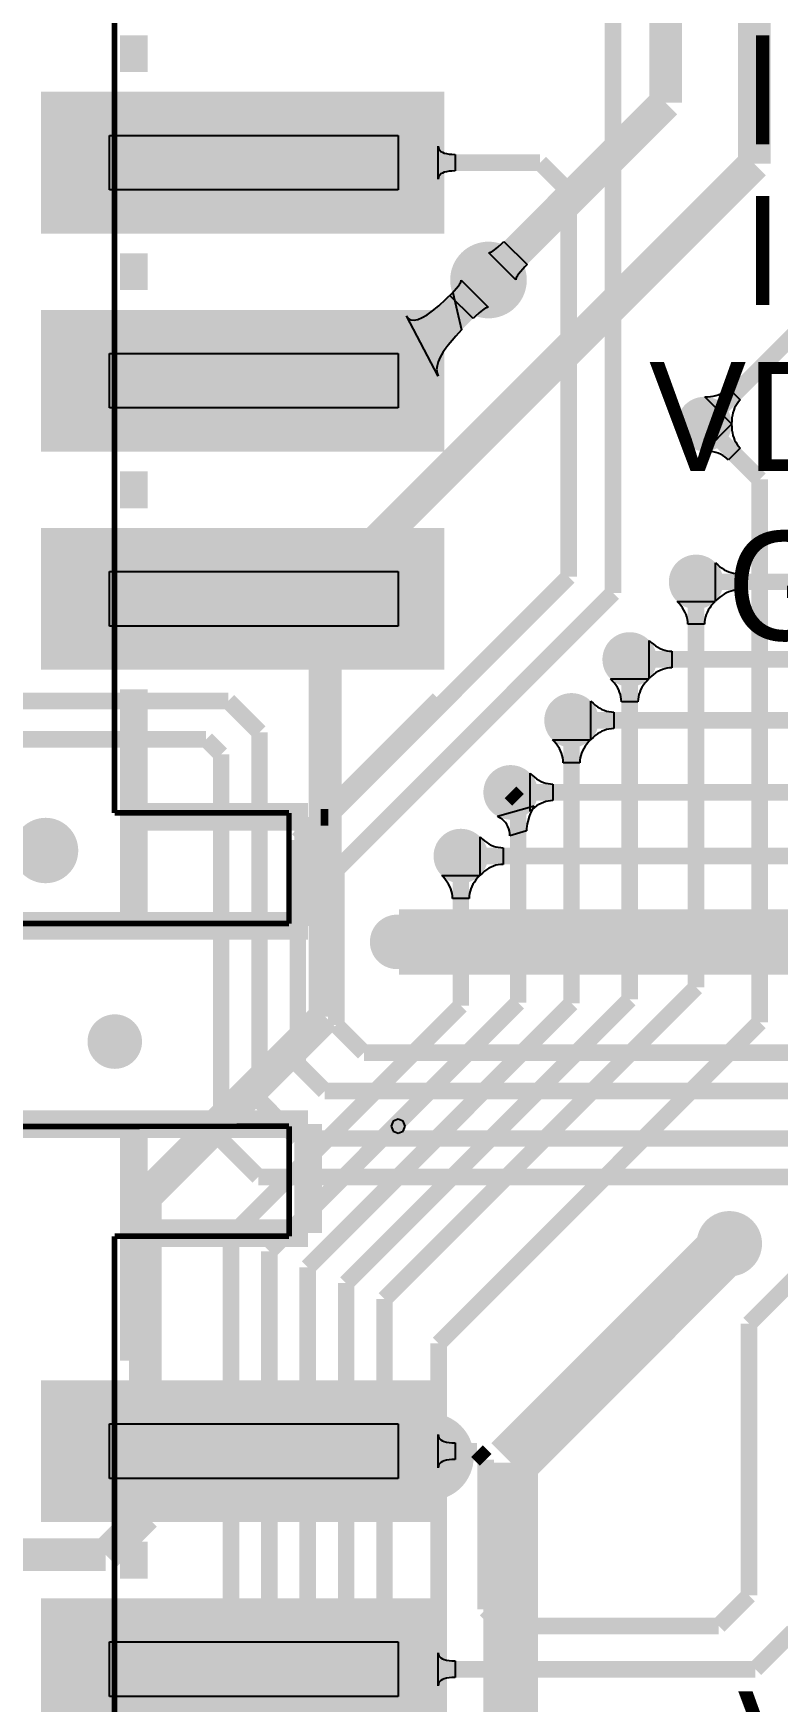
# Model space of a CAD drawing. Extents: x 53.3 to 135, y 28 to 125.4.
# Drawn here: x 81.88 to 88.71, y 81.17 to 96.47 of the extents above; entities that cross this region are included whole.
import ezdxf

# ---------------------------------------------------------------- set-up
doc = ezdxf.new("R2010")
doc.units = 0
doc.header["$MEASUREMENT"] = 0
for name, color, linetype in [('BOTTOMLAYER', 5, 'CONTINUOUS'), ('BOTTOMSOLDER', 6, 'CONTINUOUS'), ('MECHANICAL15', 56, 'CONTINUOUS'), ('MECHANICAL6', 56, 'CONTINUOUS'), ('MULTILAYER', 9, 'CONTINUOUS'), ('TOPLAYER', 1, 'CONTINUOUS'), ('TOPOVERLAY', 2, 'CONTINUOUS'), ('TOPPASTE', 8, 'CONTINUOUS'), ('TOPSOLDER', 216, 'CONTINUOUS')]:
    doc.layers.add(name, color=color, linetype=linetype)

msp = doc.modelspace()

# ---------------------------------------------------------------- linework, layer by layer
at = {"layer": 'BOTTOMLAYER'}
for p, q in [((86.176528, 94.542412), (86.196622, 94.562153)), ((86.196622, 94.562153), (86.408753, 94.350022)), ((86.057699, 94.458587), (86.06539, 94.45956)), ((86.305187, 94.211099), (86.057699, 94.458587)), ((86.06539, 94.45956), (86.074458, 94.462618)), ((86.074458, 94.462618), (86.084905, 94.467761)), ((86.084905, 94.467761), (86.096729, 94.47499)), ((86.096729, 94.47499), (86.109932, 94.484304)), ((86.109932, 94.484304), (86.140473, 94.509186)), ((86.140473, 94.509186), (86.176528, 94.542412)), ((86.330904, 94.263332), (86.32159, 94.250129)), ((86.389012, 94.329928), (86.330904, 94.263332)), ((86.408753, 94.350022), (86.389012, 94.329928)), ((86.30616, 94.21879), (86.305187, 94.211099)), ((86.309218, 94.227858), (86.30616, 94.21879)), ((86.314361, 94.238305), (86.309218, 94.227858)), ((86.32159, 94.250129), (86.314361, 94.238305)), ((88.038899, 92.637813), (88.286387, 92.885301)), ((88.286387, 92.885301), (88.28692, 92.858166)), ((88.28692, 92.858166), (88.289072, 92.832212)), ((88.289072, 92.832212), (88.292846, 92.807439)), ((88.292846, 92.807439), (88.298238, 92.783845)), ((88.298238, 92.783845), (88.305251, 92.761432)), ((88.305251, 92.761432), (88.313885, 92.740198)), ((88.313885, 92.740198), (88.324136, 92.720145)), ((88.066034, 92.63728), (88.038899, 92.637813)), ((88.091988, 92.635128), (88.066034, 92.63728)), ((88.116761, 92.631354), (88.091988, 92.635128)), ((88.140355, 92.625962), (88.116761, 92.631354)), ((88.162768, 92.618949), (88.140355, 92.625962)), ((88.184002, 92.610315), (88.162768, 92.618949)), ((88.204055, 92.600064), (88.184002, 92.610315)), ((88.222927, 92.588189), (88.204055, 92.600064)), ((88.240621, 92.574697), (88.222927, 92.588189)), ((88.257136, 92.559584), (88.240621, 92.574697)), ((88.364616, 92.667064), (88.257136, 92.559584)), ((88.324136, 92.720145), (88.336011, 92.701273)), ((88.336011, 92.701273), (88.349503, 92.683579)), ((88.349503, 92.683579), (88.364616, 92.667064)), ((87.80401, 91.2419), (87.785199, 91.261463)), ((87.785199, 91.261463), (88.135201, 91.261463)), ((87.82084, 91.222027), (87.80401, 91.2419)), ((87.835689, 91.201842), (87.82084, 91.222027)), ((87.848559, 91.181344), (87.835689, 91.201842)), ((88.084711, 91.201842), (88.071841, 91.181344)), ((88.09956, 91.222027), (88.084711, 91.201842)), ((88.11639, 91.2419), (88.09956, 91.222027)), ((88.135201, 91.261463), (88.11639, 91.2419)), ((87.859448, 91.160536), (87.848559, 91.181344)), ((87.868359, 91.139419), (87.859448, 91.160536)), ((87.87529, 91.117989), (87.868359, 91.139419)), ((87.880238, 91.096249), (87.87529, 91.117989)), ((87.88321, 91.074197), (87.880238, 91.096249)), ((87.884198, 91.051832), (87.88321, 91.074197)), ((88.036202, 91.051832), (87.884198, 91.051832)), ((88.03719, 91.074197), (88.036202, 91.051832)), ((88.040162, 91.096249), (88.03719, 91.074197)), ((88.04511, 91.117989), (88.040162, 91.096249)), ((88.052041, 91.139419), (88.04511, 91.117989)), ((88.060952, 91.160536), (88.052041, 91.139419)), ((88.071841, 91.181344), (88.060952, 91.160536)), ((87.19441, 90.5307), (87.175599, 90.550263)), ((87.175599, 90.550263), (87.525601, 90.550263)), ((87.21124, 90.510827), (87.19441, 90.5307)), ((87.226089, 90.490642), (87.21124, 90.510827)), ((87.238959, 90.470144), (87.226089, 90.490642)), ((87.249848, 90.449337), (87.238959, 90.470144)), ((87.258759, 90.428219), (87.249848, 90.449337)), ((87.26569, 90.406789), (87.258759, 90.428219)), ((87.442441, 90.428219), (87.43551, 90.406789)), ((87.451352, 90.449337), (87.442441, 90.428219)), ((87.462241, 90.470144), (87.451352, 90.449337)), ((87.475111, 90.490642), (87.462241, 90.470144)), ((87.48996, 90.510827), (87.475111, 90.490642)), ((87.50679, 90.5307), (87.48996, 90.510827)), ((87.525601, 90.550263), (87.50679, 90.5307)), ((87.270638, 90.385049), (87.26569, 90.406789)), ((87.27361, 90.362997), (87.270638, 90.385049)), ((87.274598, 90.340632), (87.27361, 90.362997)), ((87.426602, 90.340632), (87.274598, 90.340632)), ((87.42759, 90.362997), (87.426602, 90.340632)), ((87.430562, 90.385049), (87.42759, 90.362997)), ((87.43551, 90.406789), (87.430562, 90.385049)), ((86.66101, 89.9719), (86.642199, 89.991463)), ((86.642199, 89.991463), (86.992201, 89.991463)), ((86.67784, 89.952027), (86.66101, 89.9719)), ((86.97339, 89.9719), (86.95656, 89.952027)), ((86.992201, 89.991463), (86.97339, 89.9719)), ((86.692689, 89.931842), (86.67784, 89.952027)), ((86.705559, 89.911344), (86.692689, 89.931842)), ((86.716448, 89.890536), (86.705559, 89.911344)), ((86.725359, 89.869419), (86.716448, 89.890536)), ((86.73229, 89.847989), (86.725359, 89.869419)), ((86.737238, 89.826249), (86.73229, 89.847989)), ((86.74021, 89.804197), (86.737238, 89.826249)), ((86.897162, 89.826249), (86.89419, 89.804197)), ((86.90211, 89.847989), (86.897162, 89.826249)), ((86.909041, 89.869419), (86.90211, 89.847989)), ((86.917952, 89.890536), (86.909041, 89.869419)), ((86.928841, 89.911344), (86.917952, 89.890536)), ((86.941711, 89.931842), (86.928841, 89.911344)), ((86.95656, 89.952027), (86.941711, 89.931842)), ((86.741198, 89.781832), (86.74021, 89.804197)), ((86.893202, 89.781832), (86.741198, 89.781832)), ((86.89419, 89.804197), (86.893202, 89.781832)), ((86.139292, 89.289799), (86.475776, 89.38612)), ((86.461986, 89.360819), (86.438763, 89.311731)), ((86.475776, 89.38612), (86.461986, 89.360819)), ((86.160554, 89.277081), (86.139292, 89.289799)), ((86.179579, 89.26319), (86.160554, 89.277081)), ((86.196366, 89.24812), (86.179579, 89.26319)), ((86.210912, 89.231874), (86.196366, 89.24812)), ((86.223224, 89.214455), (86.210912, 89.231874)), ((86.233295, 89.195857), (86.223224, 89.214455)), ((86.409733, 89.219606), (86.406104, 89.197835)), ((86.414813, 89.241881), (86.409733, 89.219606)), ((86.429329, 89.287944), (86.414813, 89.241881)), ((86.438763, 89.311731), (86.429329, 89.287944)), ((86.241128, 89.176083), (86.233295, 89.195857)), ((86.246724, 89.155133), (86.241128, 89.176083)), ((86.250081, 89.133007), (86.246724, 89.155133)), ((86.251202, 89.109705), (86.250081, 89.133007)), ((86.4032, 89.155806), (86.251202, 89.109705)), ((86.403927, 89.176568), (86.4032, 89.155806)), ((86.406104, 89.197835), (86.403927, 89.176568)), ((85.64501, 88.7273), (85.626199, 88.746863)), ((85.626199, 88.746863), (85.976201, 88.746863)), ((85.976201, 88.746863), (85.95739, 88.7273)), ((85.66184, 88.707427), (85.64501, 88.7273)), ((85.676689, 88.687242), (85.66184, 88.707427)), ((85.689559, 88.666744), (85.676689, 88.687242)), ((85.700448, 88.645936), (85.689559, 88.666744)), ((85.709359, 88.624819), (85.700448, 88.645936)), ((85.71629, 88.603389), (85.709359, 88.624819)), ((85.721238, 88.581649), (85.71629, 88.603389)), ((85.88611, 88.603389), (85.881162, 88.581649)), ((85.893041, 88.624819), (85.88611, 88.603389)), ((85.901952, 88.645936), (85.893041, 88.624819)), ((85.912841, 88.666744), (85.901952, 88.645936)), ((85.925711, 88.687242), (85.912841, 88.666744)), ((85.94056, 88.707427), (85.925711, 88.687242)), ((85.95739, 88.7273), (85.94056, 88.707427)), ((85.72421, 88.559597), (85.721238, 88.581649)), ((85.725198, 88.537232), (85.72421, 88.559597)), ((85.877202, 88.537232), (85.725198, 88.537232)), ((85.87819, 88.559597), (85.877202, 88.537232)), ((85.881162, 88.581649), (85.87819, 88.559597))]:
    msp.add_line(p, q, dxfattribs=at)
for points, const_width in [([(87.6808, 95.8342), (87.6808, 98.0694)], 0.299999), ([(88.4936, 95.2754), (88.4936, 96.8756)], 0.299999), ([(86.0552, 94.2086), (87.6808, 95.8342)], 0.299999), ([(84.5566, 91.3384), (88.4936, 95.2754)], 0.299999), ([(88.0364, 92.8878), (88.5444, 92.3798)], 0.152001), ([(88.5444, 87.4014), (88.5444, 92.3798)], 0.152001), ([(87.9602, 87.721592), (87.9602, 91.44)], 0.152001), ([(84.5566, 87.4522), (84.5566, 91.3384)], 0.299999), ([(87.3506, 87.609794), (87.3506, 90.7288)], 0.152001), ([(86.8172, 87.574196), (86.8172, 90.17)], 0.152001), ([(86.2584, 89.5096), (86.327201, 89.440799)], 0.152001), ([(86.327201, 87.581999), (86.327201, 89.440799)], 0.152001), ([(85.8012, 87.5538), (85.8012, 88.9254)], 0.152001), ([(84.749002, 85.008197), (87.3506, 87.609794)], 0.152001), ([(85.101003, 84.862396), (87.9602, 87.721592)], 0.152001), ([(82.9056, 85.8012), (84.5566, 87.4522)], 0.299999), ([(83.693, 85.4456), (85.8012, 87.5538)], 0.152001), ([(84.045001, 85.299799), (86.327201, 87.581999)], 0.152001), ([(84.397002, 85.153998), (86.8172, 87.574196)], 0.152001), ([(85.598, 84.455), (88.5444, 87.4014)], 0.152001), ([(82.9056, 82.8802), (82.9056, 85.8012)], 0.299999), ([(86.2584, 83.3628), (88.265, 85.3694)], 0.499999), ([(83.693, 64.957998), (83.693, 85.4456)], 0.152001), ([(84.045001, 65.103799), (84.045001, 85.299799)], 0.152001), ([(84.397002, 65.2496), (84.397002, 85.153998)], 0.152001), ([(84.749002, 65.395401), (84.749002, 85.008197)], 0.152001), ([(85.101003, 65.541202), (85.101003, 84.862396)], 0.152001), ([(85.598, 65.5828), (85.598, 84.455)], 0.152001), ([(86.2584, 75.3872), (86.2584, 83.3628)], 0.499999), ([(82.542596, 82.517196), (82.9056, 82.8802)], 0.299999), ([(81.236604, 82.517196), (82.542596, 82.517196)], 0.299999)]:
    msp.add_lwpolyline(points, dxfattribs=dict(at, const_width=const_width))
for points, const_width in [([(85.930202, 94.2086, 1), (86.180198, 94.2086, 1)], 0.249999), ([(87.911402, 92.8878, 1), (88.161398, 92.8878, 1)], 0.249999), ([(87.835202, 91.44, 1), (88.085198, 91.44, 1)], 0.249999), ([(87.225602, 90.7288, 1), (87.475598, 90.7288, 1)], 0.249999), ([(86.692202, 90.17, 1), (86.942198, 90.17, 1)], 0.249999), ([(86.133402, 89.5096, 1), (86.383398, 89.5096, 1)], 0.249999), ([(81.8412, 88.9762, 1), (82.1412, 88.9762, 1)], 0.299999), ([(85.676202, 88.9254, 1), (85.926198, 88.9254, 1)], 0.249999), ([(85.092002, 88.138, 1), (85.341998, 88.138, 1)], 0.249999), ([(82.501202, 87.2236, 1), (82.751198, 87.2236, 1)], 0.249999), ([(88.115, 85.3694, 1), (88.415, 85.3694, 1)], 0.299999)]:
    msp.add_lwpolyline(points, format="xyb", close=True, dxfattribs=dict(at, const_width=const_width))
at = {"layer": 'BOTTOMSOLDER', "const_width": 0.351599}
msp.add_lwpolyline([(85.879402, 94.2086, 1), (86.230998, 94.2086, 1)], format="xyb", close=True, dxfattribs=at)
at = {"layer": 'MECHANICAL15'}
for p, q in [((82.576416, 95.53481), (85.226398, 95.53481)), ((82.576416, 95.034786), (82.576416, 95.53481)), ((85.226398, 95.53481), (85.226398, 95.034786)), ((85.226398, 95.034786), (82.576416, 95.034786)), ((82.576416, 93.534814), (85.226398, 93.534814)), ((82.576416, 93.03479), (82.576416, 93.534814)), ((85.226398, 93.534814), (85.226398, 93.03479)), ((85.226398, 93.03479), (82.576416, 93.03479)), ((82.576416, 91.534818), (85.226398, 91.534818)), ((82.576416, 91.034794), (82.576416, 91.534818)), ((85.226398, 91.534818), (85.226398, 91.034794)), ((85.226398, 91.034794), (82.576416, 91.034794)), ((85.18048, 86.493624), (85.16146, 86.447706)), ((85.226398, 86.512644), (85.18048, 86.493624)), ((85.272316, 86.493624), (85.226398, 86.512644)), ((85.291336, 86.447706), (85.272316, 86.493624)), ((85.16146, 86.447706), (85.18048, 86.401788)), ((85.18048, 86.401788), (85.226398, 86.382769)), ((85.226398, 86.382769), (85.272316, 86.401788)), ((85.272316, 86.401788), (85.291336, 86.447706)), ((82.576416, 83.717206), (85.226398, 83.717206)), ((82.576416, 83.217182), (82.576416, 83.717206)), ((85.226398, 83.717206), (85.226398, 83.217182)), ((85.226398, 83.217182), (82.576416, 83.217182)), ((82.576416, 81.71721), (85.226398, 81.71721)), ((82.576416, 81.217186), (82.576416, 81.71721)), ((85.226398, 81.71721), (85.226398, 81.217186)), ((85.226398, 81.217186), (82.576416, 81.217186))]:
    msp.add_line(p, q, dxfattribs=at)
at = {"layer": 'MECHANICAL15', "const_width": 0.0508}
for points in [[(82.624168, 89.321132), (82.624168, 99.256088)], [(82.624168, 89.321132), (84.225282, 89.321132)], [(84.225282, 88.306732), (84.225282, 89.321132)], [(76.625729, 88.306732), (84.225282, 88.306732)], [(80.933315, 86.443363), (84.226044, 86.447706)], [(84.226044, 85.438488), (84.226044, 86.447706)], [(82.624168, 75.503532), (82.624168, 85.438488)], [(82.624168, 85.438488), (84.226044, 85.438488)]]:
    msp.add_lwpolyline(points, dxfattribs=at)
at = {"layer": 'MECHANICAL6'}
for points, const_width in [([(85.71992, 83.415988, 1), (85.319921, 83.415988, 1)], 0.399999), ([(85.219921, 83.415988, 1), (85.419921, 83.415988, 1)], 0.2), ([(85.61992, 83.415988, 1), (85.81992, 83.415988, 1)], 0.2)]:
    msp.add_lwpolyline(points, format="xyb", close=True, dxfattribs=dict(at, const_width=const_width))
at = {"layer": 'MULTILAYER'}
for points, const_width in [([(85.930202, 94.2086, 1), (86.180198, 94.2086, 1)], 0.249999), ([(87.911402, 92.8878, 1), (88.161398, 92.8878, 1)], 0.249999), ([(87.835202, 91.44, 1), (88.085198, 91.44, 1)], 0.249999), ([(87.225602, 90.7288, 1), (87.475598, 90.7288, 1)], 0.249999), ([(86.692202, 90.17, 1), (86.942198, 90.17, 1)], 0.249999), ([(86.133402, 89.5096, 1), (86.383398, 89.5096, 1)], 0.249999), ([(81.8412, 88.9762, 1), (82.1412, 88.9762, 1)], 0.299999), ([(85.676202, 88.9254, 1), (85.926198, 88.9254, 1)], 0.249999), ([(85.092002, 88.138, 1), (85.341998, 88.138, 1)], 0.249999), ([(82.501202, 87.2236, 1), (82.751198, 87.2236, 1)], 0.249999), ([(88.115, 85.3694, 1), (88.415, 85.3694, 1)], 0.299999)]:
    msp.add_lwpolyline(points, format="xyb", close=True, dxfattribs=dict(at, const_width=const_width))
at = {"layer": 'TOPLAYER'}
for p, q in [((85.593707, 95.132797), (85.593707, 95.436799)), ((85.593707, 95.436799), (85.595257, 95.422359)), ((85.595257, 95.422359), (85.59991, 95.409438)), ((85.59991, 95.409438), (85.607662, 95.398039)), ((85.607662, 95.398039), (85.618516, 95.388158)), ((85.618516, 95.388158), (85.63247, 95.379799)), ((85.63247, 95.379799), (85.649524, 95.372959)), ((85.649524, 95.372959), (85.669681, 95.367638)), ((85.669681, 95.367638), (85.69294, 95.363838)), ((85.69294, 95.363838), (85.719298, 95.361559)), ((85.719298, 95.361559), (85.748757, 95.3608)), ((85.748757, 95.3608), (85.748757, 95.208796)), ((85.607662, 95.171557), (85.59991, 95.160158)), ((85.618516, 95.181438), (85.607662, 95.171557)), ((85.63247, 95.189797), (85.618516, 95.181438)), ((85.649524, 95.196637), (85.63247, 95.189797)), ((85.669681, 95.201958), (85.649524, 95.196637)), ((85.69294, 95.205758), (85.669681, 95.201958)), ((85.719298, 95.208037), (85.69294, 95.205758)), ((85.748757, 95.208796), (85.719298, 95.208037)), ((85.595257, 95.147237), (85.593707, 95.132797)), ((85.59991, 95.160158), (85.595257, 95.147237)), ((85.721388, 94.087272), (85.779496, 94.153868)), ((85.779496, 94.153868), (85.78881, 94.167071)), ((85.78881, 94.167071), (85.796039, 94.178895)), ((85.796039, 94.178895), (85.801182, 94.189342)), ((85.801182, 94.189342), (85.80424, 94.19841)), ((85.80424, 94.19841), (85.805213, 94.206101)), ((85.805213, 94.206101), (86.052701, 93.958613)), ((85.542168, 93.926518), (85.59862, 93.972515)), ((85.59862, 93.972515), (85.728353, 94.093883)), ((85.701647, 94.067178), (85.721388, 94.087272)), ((85.913778, 93.855047), (85.701647, 94.067178)), ((85.728353, 94.093883), (85.808886, 93.750155)), ((86.025495, 93.949439), (86.013671, 93.94221)), ((86.035942, 93.954582), (86.025495, 93.949439)), ((86.04501, 93.95764), (86.035942, 93.954582)), ((86.052701, 93.958613), (86.04501, 93.95764)), ((85.593707, 93.325892), (85.304089, 93.878705)), ((85.304089, 93.878705), (85.32127, 93.85616)), ((85.32127, 93.85616), (85.344061, 93.843406)), ((85.344061, 93.843406), (85.372463, 93.840445)), ((85.372463, 93.840445), (85.406474, 93.847275)), ((85.406474, 93.847275), (85.446095, 93.863899)), ((85.446095, 93.863899), (85.491328, 93.890313)), ((85.491328, 93.890313), (85.542168, 93.926518)), ((85.933872, 93.874788), (85.913778, 93.855047)), ((85.969927, 93.908014), (85.933872, 93.874788)), ((86.000468, 93.932896), (85.969927, 93.908014)), ((86.013671, 93.94221), (86.000468, 93.932896)), ((85.755063, 93.694242), (85.668955, 93.591405)), ((85.808886, 93.750155), (85.755063, 93.694242)), ((85.611561, 93.50056), (85.593634, 93.459633)), ((85.636669, 93.544484), (85.611561, 93.50056)), ((85.668955, 93.591405), (85.636669, 93.544484)), ((85.582884, 93.4217), (85.579313, 93.386768)), ((85.579313, 93.386768), (85.58292, 93.354832)), ((85.593634, 93.459633), (85.582884, 93.4217)), ((85.58292, 93.354832), (85.593707, 93.325892)), ((88.204055, 93.175536), (88.222927, 93.187411)), ((88.222927, 93.187411), (88.240621, 93.200903)), ((88.240621, 93.200903), (88.257136, 93.216016)), ((88.257136, 93.216016), (88.364616, 93.108536)), ((88.038899, 93.137787), (88.066034, 93.13832)), ((88.286387, 92.890299), (88.038899, 93.137787)), ((88.066034, 93.13832), (88.091988, 93.140472)), ((88.091988, 93.140472), (88.116761, 93.144246)), ((88.116761, 93.144246), (88.140355, 93.149638)), ((88.140355, 93.149638), (88.162768, 93.156651)), ((88.162768, 93.156651), (88.184002, 93.165285)), ((88.184002, 93.165285), (88.204055, 93.175536)), ((88.313885, 93.035402), (88.305251, 93.014168)), ((88.324136, 93.055455), (88.313885, 93.035402)), ((88.336011, 93.074327), (88.324136, 93.055455)), ((88.349503, 93.092021), (88.336011, 93.074327)), ((88.364616, 93.108536), (88.349503, 93.092021)), ((88.28692, 92.917434), (88.286387, 92.890299)), ((88.289072, 92.943388), (88.28692, 92.917434)), ((88.292846, 92.968161), (88.289072, 92.943388)), ((88.298238, 92.991755), (88.292846, 92.968161)), ((88.305251, 93.014168), (88.298238, 92.991755)), ((88.138737, 91.264999), (88.138737, 91.615001)), ((88.138737, 91.615001), (88.1583, 91.59619)), ((88.1583, 91.59619), (88.178173, 91.57936)), ((88.178173, 91.57936), (88.198358, 91.564511)), ((88.198358, 91.564511), (88.218856, 91.551641)), ((88.218856, 91.551641), (88.239663, 91.540752)), ((88.239663, 91.540752), (88.260781, 91.531841)), ((88.260781, 91.531841), (88.282211, 91.52491)), ((88.282211, 91.52491), (88.303951, 91.519962)), ((88.303951, 91.519962), (88.326003, 91.51699)), ((88.326003, 91.51699), (88.348368, 91.516002)), ((88.348368, 91.516002), (88.348368, 91.363998)), ((88.260781, 91.348159), (88.239663, 91.339248)), ((88.282211, 91.35509), (88.260781, 91.348159)), ((88.303951, 91.360038), (88.282211, 91.35509)), ((88.326003, 91.36301), (88.303951, 91.360038)), ((88.348368, 91.363998), (88.326003, 91.36301)), ((88.1583, 91.28381), (88.138737, 91.264999)), ((88.178173, 91.30064), (88.1583, 91.28381)), ((88.198358, 91.315489), (88.178173, 91.30064)), ((88.218856, 91.328359), (88.198358, 91.315489)), ((88.239663, 91.339248), (88.218856, 91.328359)), ((87.529137, 90.553799), (87.529137, 90.903801)), ((87.529137, 90.903801), (87.5487, 90.88499)), ((87.5487, 90.88499), (87.568573, 90.86816)), ((87.568573, 90.86816), (87.588758, 90.853311)), ((87.588758, 90.853311), (87.609256, 90.840441)), ((87.609256, 90.840441), (87.630063, 90.829552)), ((87.630063, 90.829552), (87.651181, 90.820641)), ((87.651181, 90.820641), (87.672611, 90.81371)), ((87.672611, 90.81371), (87.694351, 90.808762)), ((87.694351, 90.808762), (87.716403, 90.80579)), ((87.716403, 90.80579), (87.738768, 90.804802)), ((87.738768, 90.804802), (87.738768, 90.652798)), ((87.568573, 90.58944), (87.5487, 90.57261)), ((87.588758, 90.604289), (87.568573, 90.58944)), ((87.609256, 90.617159), (87.588758, 90.604289)), ((87.630063, 90.628048), (87.609256, 90.617159)), ((87.651181, 90.636959), (87.630063, 90.628048)), ((87.672611, 90.64389), (87.651181, 90.636959)), ((87.694351, 90.648838), (87.672611, 90.64389)), ((87.716403, 90.65181), (87.694351, 90.648838)), ((87.738768, 90.652798), (87.716403, 90.65181)), ((87.5487, 90.57261), (87.529137, 90.553799)), ((86.995737, 89.994999), (86.995737, 90.345001)), ((86.995737, 90.345001), (87.0153, 90.32619)), ((87.0153, 90.32619), (87.035173, 90.30936)), ((87.035173, 90.30936), (87.055358, 90.294511)), ((87.055358, 90.294511), (87.075856, 90.281641)), ((87.075856, 90.281641), (87.096663, 90.270752)), ((87.096663, 90.270752), (87.117781, 90.261841)), ((87.117781, 90.261841), (87.139211, 90.25491)), ((87.139211, 90.25491), (87.160951, 90.249962)), ((87.160951, 90.249962), (87.183003, 90.24699)), ((87.183003, 90.24699), (87.205368, 90.246002)), ((87.205368, 90.246002), (87.205368, 90.093998)), ((87.0153, 90.01381), (86.995737, 89.994999)), ((87.035173, 90.03064), (87.0153, 90.01381)), ((87.055358, 90.045489), (87.035173, 90.03064)), ((87.075856, 90.058359), (87.055358, 90.045489)), ((87.096663, 90.069248), (87.075856, 90.058359)), ((87.117781, 90.078159), (87.096663, 90.069248)), ((87.139211, 90.08509), (87.117781, 90.078159)), ((87.160951, 90.090038), (87.139211, 90.08509)), ((87.183003, 90.09301), (87.160951, 90.090038)), ((87.205368, 90.093998), (87.183003, 90.09301)), ((86.436937, 89.334599), (86.436937, 89.684601)), ((86.436937, 89.684601), (86.4565, 89.66579)), ((86.4565, 89.66579), (86.476373, 89.64896)), ((86.476373, 89.64896), (86.496558, 89.634111)), ((86.496558, 89.634111), (86.517056, 89.621241)), ((86.517056, 89.621241), (86.537864, 89.610352)), ((86.537864, 89.610352), (86.558981, 89.601441)), ((86.558981, 89.601441), (86.580411, 89.59451)), ((86.580411, 89.59451), (86.602151, 89.589562)), ((86.602151, 89.589562), (86.624203, 89.58659)), ((86.624203, 89.58659), (86.646568, 89.585602)), ((86.646568, 89.585602), (86.646568, 89.433598)), ((86.476373, 89.37024), (86.4565, 89.35341)), ((86.496558, 89.385089), (86.476373, 89.37024)), ((86.517056, 89.397959), (86.496558, 89.385089)), ((86.537864, 89.408848), (86.517056, 89.397959)), ((86.558981, 89.417759), (86.537864, 89.408848)), ((86.580411, 89.42469), (86.558981, 89.417759)), ((86.602151, 89.429638), (86.580411, 89.42469)), ((86.624203, 89.43261), (86.602151, 89.429638)), ((86.646568, 89.433598), (86.624203, 89.43261)), ((86.4565, 89.35341), (86.436937, 89.334599)), ((85.979737, 88.750399), (85.979737, 89.100401)), ((85.979737, 89.100401), (85.9993, 89.08159)), ((85.9993, 89.08159), (86.019173, 89.06476)), ((86.019173, 89.06476), (86.039358, 89.049911)), ((86.039358, 89.049911), (86.059856, 89.037041)), ((86.059856, 89.037041), (86.080664, 89.026152)), ((86.080664, 89.026152), (86.101781, 89.017241)), ((86.101781, 89.017241), (86.123211, 89.01031)), ((86.123211, 89.01031), (86.144951, 89.005362)), ((86.144951, 89.005362), (86.167003, 89.00239)), ((86.167003, 89.00239), (86.189368, 89.001402)), ((86.189368, 89.001402), (86.189368, 88.849398)), ((85.9993, 88.76921), (85.979737, 88.750399)), ((86.019173, 88.78604), (85.9993, 88.76921)), ((86.039358, 88.800889), (86.019173, 88.78604)), ((86.059856, 88.813759), (86.039358, 88.800889)), ((86.080664, 88.824648), (86.059856, 88.813759)), ((86.101781, 88.833559), (86.080664, 88.824648)), ((86.123211, 88.84049), (86.101781, 88.833559)), ((86.144951, 88.845438), (86.123211, 88.84049)), ((86.167003, 88.84841), (86.144951, 88.845438)), ((86.189368, 88.849398), (86.167003, 88.84841)), ((85.593707, 83.315193), (85.593707, 83.619195)), ((85.593707, 83.619195), (85.595257, 83.604755)), ((85.595257, 83.604755), (85.59991, 83.591834)), ((85.59991, 83.591834), (85.607662, 83.580435)), ((85.607662, 83.580435), (85.618516, 83.570554)), ((85.618516, 83.570554), (85.63247, 83.562195)), ((85.63247, 83.562195), (85.649524, 83.555355)), ((85.649524, 83.555355), (85.669681, 83.550034)), ((85.669681, 83.550034), (85.69294, 83.546234)), ((85.69294, 83.546234), (85.719298, 83.543955)), ((85.719298, 83.543955), (85.748757, 83.543196)), ((85.748757, 83.543196), (85.748757, 83.391192)), ((85.69294, 83.388154), (85.669681, 83.384354)), ((85.719298, 83.390433), (85.69294, 83.388154)), ((85.748757, 83.391192), (85.719298, 83.390433)), ((85.595257, 83.329633), (85.593707, 83.315193)), ((85.59991, 83.342554), (85.595257, 83.329633)), ((85.607662, 83.353953), (85.59991, 83.342554)), ((85.618516, 83.363834), (85.607662, 83.353953)), ((85.63247, 83.372193), (85.618516, 83.363834)), ((85.649524, 83.379033), (85.63247, 83.372193)), ((85.669681, 83.384354), (85.649524, 83.379033)), ((85.593707, 81.315197), (85.593707, 81.619199)), ((85.593707, 81.619199), (85.595257, 81.604759)), ((85.595257, 81.604759), (85.59991, 81.591838)), ((85.59991, 81.591838), (85.607662, 81.580439)), ((85.607662, 81.580439), (85.618516, 81.570558)), ((85.618516, 81.570558), (85.63247, 81.562199)), ((85.63247, 81.562199), (85.649524, 81.555359)), ((85.649524, 81.555359), (85.669681, 81.550038)), ((85.669681, 81.550038), (85.69294, 81.546238)), ((85.69294, 81.546238), (85.719298, 81.543959)), ((85.719298, 81.543959), (85.748757, 81.5432)), ((85.748757, 81.5432), (85.748757, 81.391196)), ((85.595257, 81.329637), (85.593707, 81.315197)), ((85.59991, 81.342558), (85.595257, 81.329637)), ((85.607662, 81.353957), (85.59991, 81.342558)), ((85.618516, 81.363838), (85.607662, 81.353957)), ((85.63247, 81.372197), (85.618516, 81.363838)), ((85.649524, 81.379037), (85.63247, 81.372197)), ((85.669681, 81.384358), (85.649524, 81.379037)), ((85.69294, 81.388158), (85.669681, 81.384358)), ((85.719298, 81.390437), (85.69294, 81.388158)), ((85.748757, 81.391196), (85.719298, 81.390437))]:
    msp.add_line(p, q, dxfattribs=at)
for points, const_width in [([(87.1982, 91.3384), (87.1982, 96.7994)], 0.152001), ([(88.0364, 92.8878), (90.6526, 95.504)], 0.152001), ([(83.799807, 95.284798), (86.528402, 95.284798)], 0.152001), ([(86.528402, 95.284798), (86.7918, 95.0214)], 0.152001), ([(86.7918, 91.486479), (86.7918, 95.0214)], 0.152001), ([(85.131402, 93.284802), (86.0552, 94.2086)], 0.299999), ([(83.799807, 93.284802), (85.131402, 93.284802)], 0.299999), ([(84.586321, 89.281), (86.7918, 91.486479)], 0.152001), ([(87.9602, 91.44), (91.873692, 91.44)], 0.152001), ([(84.6582, 88.7984), (87.1982, 91.3384)], 0.152001), ([(87.3506, 90.7288), (91.660297, 90.7288)], 0.152001), ([(84.515998, 89.281), (85.598, 90.363002)], 0.152001), ([(81.7372, 90.3478), (83.6676, 90.3478)], 0.152001), ([(83.6676, 90.3478), (83.954198, 90.061202)], 0.152001), ([(83.954198, 86.683002), (83.954198, 90.061202)], 0.152001), ([(86.8172, 90.17), (91.6178, 90.17)], 0.152001), ([(81.403401, 89.995799), (83.4644, 89.995799)], 0.152001), ([(83.4644, 89.995799), (83.602198, 89.858002)], 0.152001), ([(83.602198, 86.323802), (83.602198, 89.858002)], 0.152001), ([(86.2584, 89.5096), (91.577198, 89.5096)], 0.152001), ([(84.306199, 89.071201), (84.515998, 89.281)], 0.152001), ([(84.515998, 89.281), (84.586321, 89.281)], 0.152001), ([(84.306199, 87.016801), (84.306199, 89.071201)], 0.152001), ([(85.8012, 88.9254), (91.4908, 88.9254)], 0.152001), ([(84.6582, 87.376), (84.6582, 88.7984)], 0.152001), ([(85.234198, 88.138), (91.897197, 88.138)], 0.599999), ([(84.6582, 87.376), (84.9122, 87.122)], 0.152001), ([(84.306199, 87.016801), (84.553001, 86.769999)], 0.152001), ([(84.9122, 87.122), (92.837, 87.122)], 0.152001), ([(83.954198, 86.683002), (84.3026, 86.3346)], 0.152001), ([(84.553001, 86.769999), (93.043799, 86.769999)], 0.152001), ([(83.602198, 86.323802), (83.943401, 85.982599)], 0.152001), ([(84.3026, 86.3346), (94.0308, 86.3346)], 0.152001), ([(83.943401, 85.982599), (94.5388, 85.982599)], 0.152001), ([(88.446399, 84.636399), (89.190403, 85.380403)], 0.152001), ([(88.446399, 82.1436), (88.446399, 84.636399)], 0.152001), ([(83.799807, 83.467194), (85.950806, 83.467194)], 0.152001), ([(85.950806, 83.467194), (86.0298, 83.3882)], 0.152001), ([(86.0298, 82.0166), (86.0298, 83.3882)], 0.152001), ([(88.166999, 81.8642), (88.446399, 82.1436)], 0.152001), ([(86.0298, 82.0166), (86.1822, 81.8642)], 0.152001), ([(86.1822, 81.8642), (88.166999, 81.8642)], 0.152001), ([(88.502998, 81.467198), (88.8492, 81.8134)], 0.152001), ([(83.799807, 81.467198), (88.502998, 81.467198)], 0.152001)]:
    msp.add_lwpolyline(points, dxfattribs=dict(at, const_width=const_width))
for points, const_width in [([(85.930202, 94.2086, 1), (86.180198, 94.2086, 1)], 0.249999), ([(87.911402, 92.8878, 1), (88.161398, 92.8878, 1)], 0.249999), ([(87.835202, 91.44, 1), (88.085198, 91.44, 1)], 0.249999), ([(87.225602, 90.7288, 1), (87.475598, 90.7288, 1)], 0.249999), ([(86.692202, 90.17, 1), (86.942198, 90.17, 1)], 0.249999), ([(86.133402, 89.5096, 1), (86.383398, 89.5096, 1)], 0.249999), ([(81.8412, 88.9762, 1), (82.1412, 88.9762, 1)], 0.299999), ([(85.676202, 88.9254, 1), (85.926198, 88.9254, 1)], 0.249999), ([(85.092002, 88.138, 1), (85.341998, 88.138, 1)], 0.249999), ([(82.501202, 87.2236, 1), (82.751198, 87.2236, 1)], 0.249999), ([(88.115, 85.3694, 1), (88.415, 85.3694, 1)], 0.299999)]:
    msp.add_lwpolyline(points, format="xyb", close=True, dxfattribs=dict(at, const_width=const_width))
for points in [[(81.999811, 95.884797), (81.999811, 94.684799), (85.599803, 95.884797), (85.599803, 94.684799)], [(81.999811, 93.884801), (81.999811, 92.684803), (85.599803, 93.884801), (85.599803, 92.684803)], [(81.999811, 91.884805), (81.999811, 90.684807), (85.599803, 91.884805), (85.599803, 90.684807)], [(81.999811, 84.067193), (81.999811, 82.867195), (85.599803, 84.067193), (85.599803, 82.867195)], [(81.999811, 82.067197), (81.999811, 80.867199), (85.599803, 82.067197), (85.599803, 80.867199)]]:
    msp.add_solid(points, dxfattribs=at)
at = {"layer": 'TOPOVERLAY', "const_width": 0.254}
for points in [[(82.799809, 96.115937), (82.799809, 96.453655)], [(82.799809, 94.115941), (82.799809, 94.453659)], [(82.799809, 92.115945), (82.799809, 92.453663)], [(82.799809, 88.284812), (82.799809, 90.453667)], [(82.799809, 89.28481), (84.399806, 89.28481)], [(84.399806, 88.284812), (84.399806, 89.28481)], [(80.330954, 88.284812), (82.799809, 88.284812)], [(82.799809, 88.284812), (84.399806, 88.284812)], [(80.330954, 86.467188), (82.799809, 86.467188)], [(82.799809, 84.298333), (82.799809, 86.467188)], [(82.799809, 86.467188), (84.399806, 86.467188)], [(84.399806, 85.46719), (84.399806, 86.467188)], [(82.799809, 85.46719), (84.399806, 85.46719)], [(82.799809, 82.298337), (82.799809, 82.636055)]]:
    msp.add_lwpolyline(points, dxfattribs=at)
at = {"layer": 'TOPPASTE'}
for points in [[(81.999811, 95.884797), (81.999811, 94.684799), (85.599803, 95.884797), (85.599803, 94.684799)], [(81.999811, 93.884801), (81.999811, 92.684803), (85.599803, 93.884801), (85.599803, 92.684803)], [(81.999811, 91.884805), (81.999811, 90.684807), (85.599803, 91.884805), (85.599803, 90.684807)], [(81.999811, 84.067193), (81.999811, 82.867195), (85.599803, 84.067193), (85.599803, 82.867195)], [(81.999811, 82.067197), (81.999811, 80.867199), (85.599803, 82.067197), (85.599803, 80.867199)]]:
    msp.add_solid(points, dxfattribs=at)
at = {"layer": 'TOPSOLDER', "const_width": 0.351599}
msp.add_lwpolyline([(85.879402, 94.2086, 1), (86.230998, 94.2086, 1)], format="xyb", close=True, dxfattribs=at)
at = {"layer": 'TOPSOLDER'}
for points in [[(81.949798, 95.934809), (81.949798, 94.634787), (85.649816, 95.934809), (85.649816, 94.634787)], [(81.949798, 93.934813), (81.949798, 92.634791), (85.649816, 93.934813), (85.649816, 92.634791)], [(81.949798, 91.934817), (81.949798, 90.634795), (85.649816, 91.934817), (85.649816, 90.634795)], [(81.949798, 84.117205), (81.949798, 82.817183), (85.649816, 84.117205), (85.649816, 82.817183)], [(81.949798, 82.117209), (81.949798, 80.817187), (85.649816, 82.117209), (85.649816, 80.817187)]]:
    msp.add_solid(points, dxfattribs=at)

# ---------------------------------------------------------------- texts
at = {"layer": 'TOPOVERLAY'}
for s, p in [('IO15', (88.38536, 95.4532)), ('IO16', (88.38536, 93.98)), ('VDD3', (87.5284, 92.456)), ('GND', (88.242531, 90.903801)), ('VDD3', (88.3412, 80.264))]:
    msp.add_text(s, height=1.000001, dxfattribs=at).set_placement(p)

doc.saveas('drawing.dxf')
